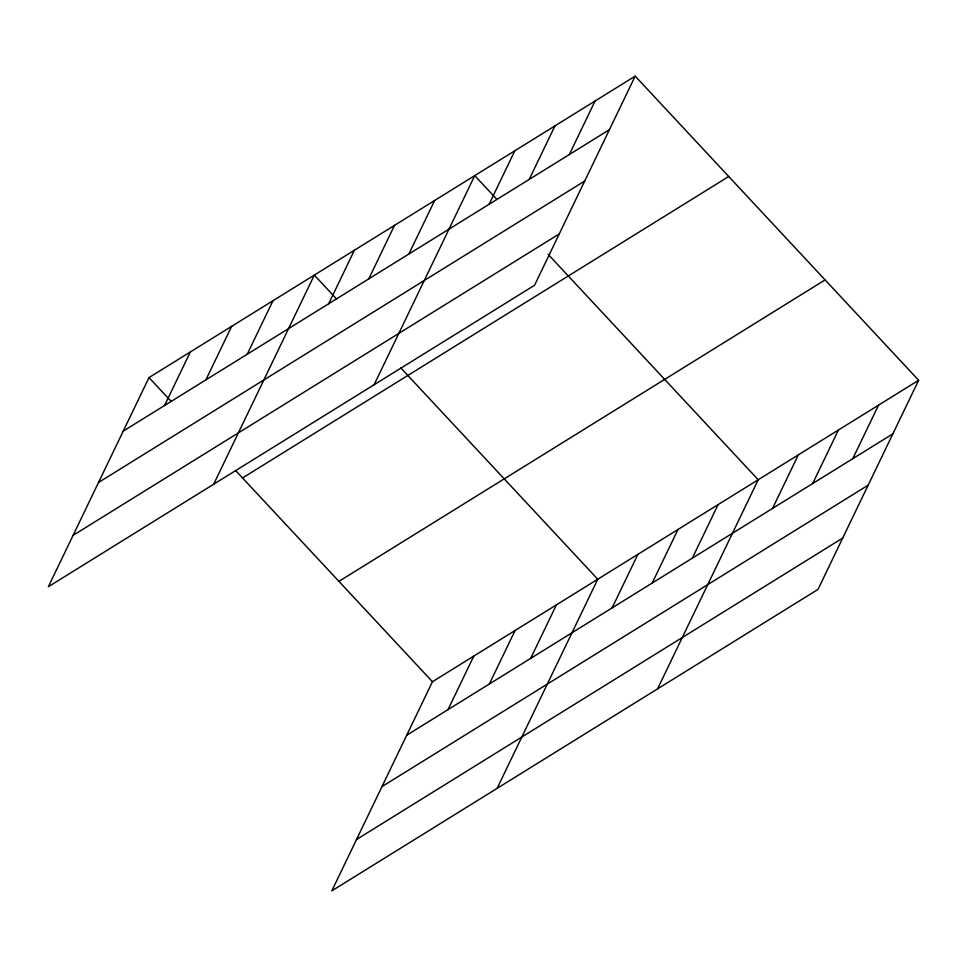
<?xml version="1.0" encoding="UTF-8"?>
<svg xmlns="http://www.w3.org/2000/svg" width="967" height="967" viewBox="0 0 967 967"><rect width="100%" height="100%" fill="white"/><g stroke="black" fill="none" stroke-linecap="round" stroke-linejoin="round"><path stroke-width="1.45" d="M635.186 76.139L149.003 377.589L48.35 586.727L534.546 285.277L635.186 76.139L918.65 380.273L817.997 589.411L331.814 890.861L432.454 681.723L918.65 380.273M164.571 405.487L190.33 351.964M205.886 379.874L231.657 326.338M247.214 354.248L272.984 300.713M213.659 484.237L314.311 275.099L336.431 298.839M328.659 303.759L354.418 250.223M368.765 278.883L394.524 225.359M408.872 254.019L434.642 200.483M374.096 384.757L474.749 175.619L496.881 199.359M489.097 204.279L514.855 150.743M529.203 179.403L554.973 125.879M569.321 154.539L595.08 101.003M448.023 709.633L473.782 656.097M489.35 684.007L515.109 630.472M530.678 658.382L556.436 604.846M497.111 788.371L597.763 579.233L400.809 367.907M612.111 607.892L637.882 554.357M652.229 583.016L677.988 529.493M692.336 558.152L718.094 504.617M657.56 688.891L758.213 479.753L548.18 254.394M772.56 508.412L798.319 454.877M812.667 483.548L838.425 430.013M852.773 458.672L878.544 405.149M123.244 431.113L609.428 129.675M98.525 482.473L584.721 181.022M73.069 535.38L559.252 233.929M242.548 477.952L728.731 176.502M338.921 581.36L825.105 279.91M406.696 735.246L892.892 433.808M381.989 786.606L868.173 485.156M356.521 839.513L842.716 538.063M149.003 377.589L171.135 401.329M235.501 470.397L432.454 681.723"/></g></svg>
